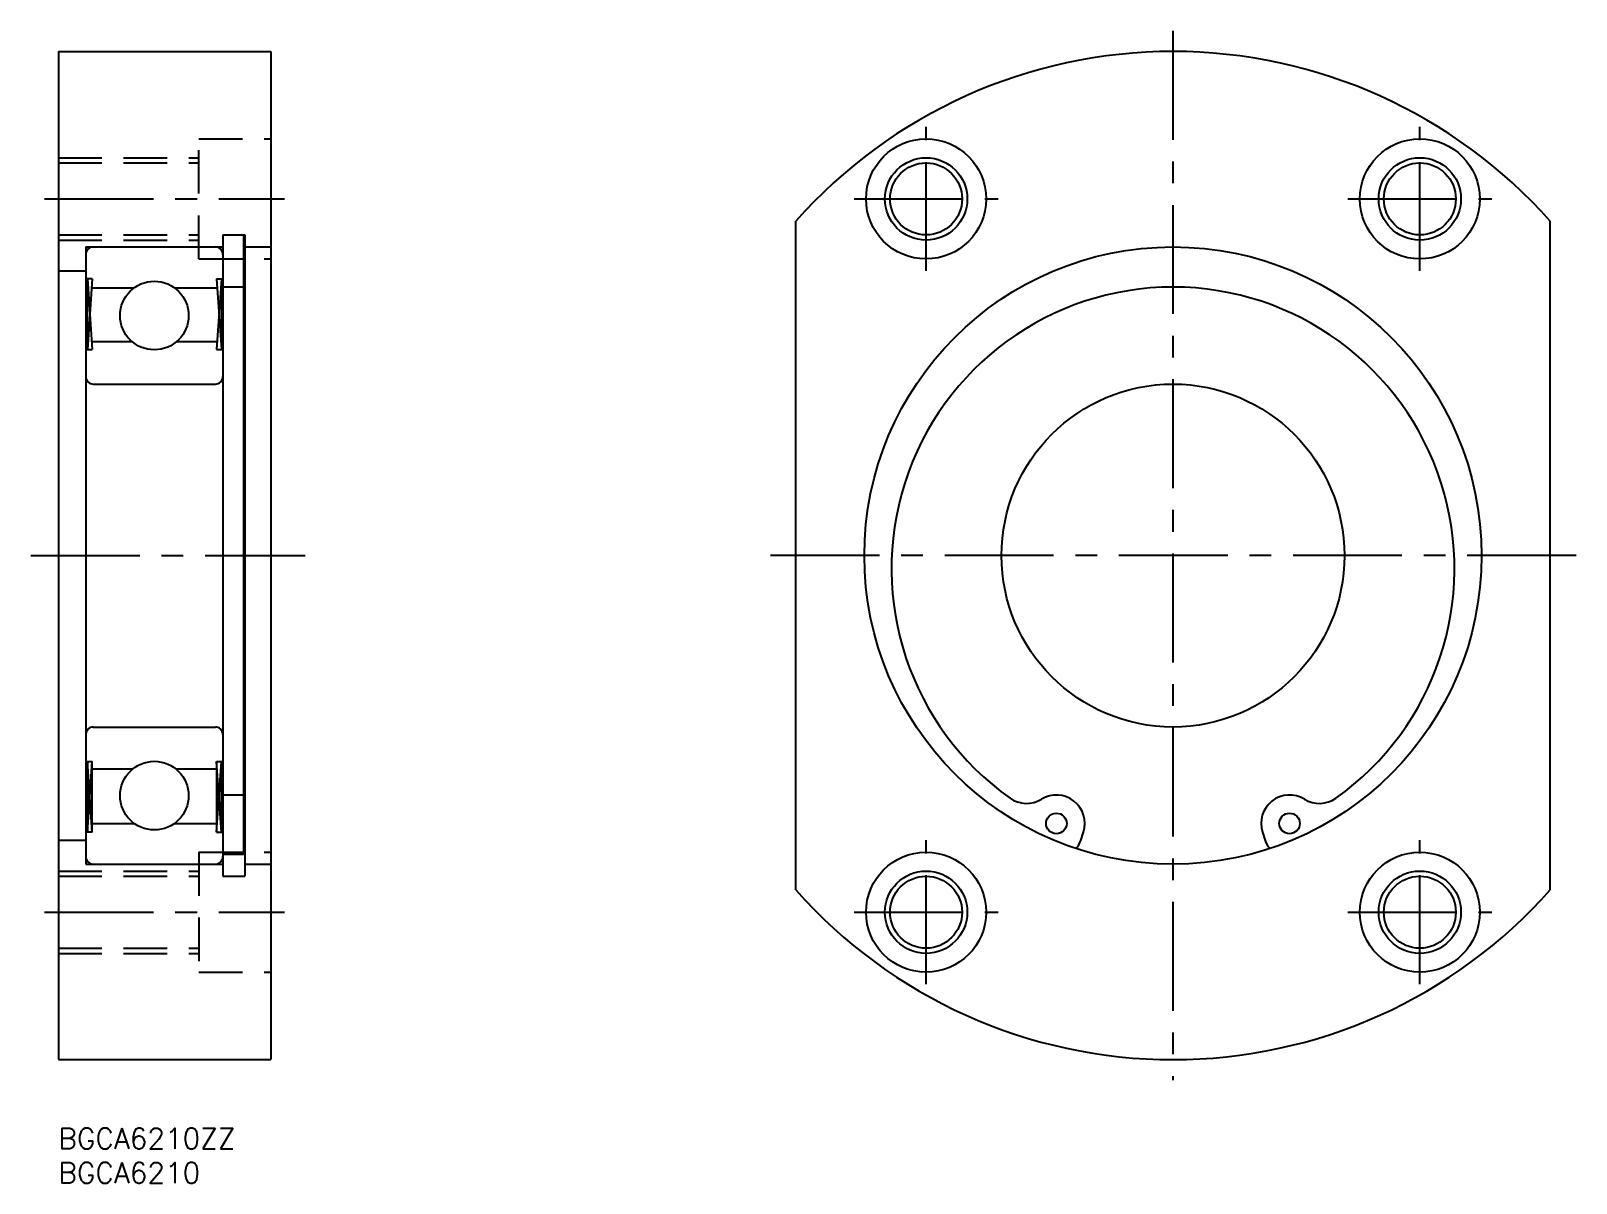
# Model space of a CAD drawing. Extents: x -4 to 221, y -8 to 160.
import ezdxf

# ---------------------------------------------------------------- set-up
doc = ezdxf.new("R2010")
doc.units = 0
doc.header["$LTSCALE"] = 0.5
doc.linetypes.add('CENTER', pattern=[50.8, 31.75, -6.35, 6.35, -6.35])
doc.linetypes.add('DASHED', pattern=[19.05, 12.7, -6.35])
for name, color, linetype in [('MSM_CENTER', 1, 'CENTER'), ('MSM_CONTINUOUS', 7, 'CONTINUOUS'), ('MSM_DASHED', 4, 'DASHED'), ('MSM_NARROW', 5, 'CONTINUOUS'), ('MSM_PART_NUMBER', 7, 'CONTINUOUS')]:
    doc.layers.add(name, color=color, linetype=linetype)
doc.styles.get("Standard").update_dxf_attribs({"font": 'txt.shx', "height": 3, "bigfont": 'bigfont.shx'})

# ---------------------------------------------------------------- blocks, each defined once
blk = doc.blocks.new('*U4')
at = {"layer": 'MSM_PART_NUMBER'}
blk.add_text('BGCA6210ZZ', height=3, dxfattribs=at).set_placement((0, -3))
blk = doc.blocks.new('*U5')
at = {"layer": 'MSM_PART_NUMBER'}
blk.add_text('BGCA6210', height=3, dxfattribs=at).set_placement((0, -8))

msp = doc.modelspace()

# ---------------------------------------------------------------- linework, layer by layer
at = {"layer": 'MSM_CENTER'}
for p, q in [((162.54, 160), (162.54, 7)), ((126.54, 125), (126.54, 146)), ((198.54, 125), (198.54, 146)), ((-2, 135.5), (33, 135.5)), ((116.04, 135.5), (137.04, 135.5)), ((188.04, 135.5), (209.04, 135.5)), ((-4, 83.5), (36, 83.5)), ((221.33, 83.5), (103.74, 83.5)), ((126.54, 21), (126.54, 42)), ((198.54, 21), (198.54, 42)), ((-2, 31.5), (33, 31.5)), ((116.04, 31.5), (137.04, 31.5)), ((188.04, 31.5), (209.04, 31.5))]:
    msp.add_line(p, q, dxfattribs=at)
at = {"layer": 'MSM_CONTINUOUS'}
for p, q in [((0, 157), (31, 157)), ((0, 157), (0, 10)), ((31, 157), (31, 10)), ((107.54, 34.74), (107.54, 132.26)), ((217.54, 34.74), (217.54, 132.26)), ((4, 128.5), (24, 128.5)), ((4, 128.5), (4, 38.5)), ((24, 130.25), (24, 36.75)), ((24, 130.25), (27.2, 130.25)), ((27, 130.25), (27, 39.9)), ((27.2, 130.25), (27.2, 36.75)), ((27.2, 128.5), (31, 128.5)), ((0, 125), (4, 125)), ((4.92, 123.85), (4, 123.85)), ((4.23, 113.55), (4.23, 123.85)), ((4.23, 123.85), (4.92, 113.55)), ((4.92, 123.85), (4.23, 113.55)), ((4.92, 122.55), (11.07, 122.55)), ((16.93, 122.55), (23.08, 122.55)), ((23.08, 123.85), (24, 123.85)), ((23.08, 123.85), (23.77, 113.55)), ((23.77, 123.85), (23.08, 113.55)), ((23.77, 123.85), (23.77, 113.55)), ((27, 122.65), (24, 122.65)), ((4, 113.55), (4.92, 113.55)), ((10.81, 114.65), (4.92, 114.65)), ((23.08, 114.65), (17.19, 114.65)), ((23.08, 113.55), (24, 113.55)), ((5.1, 108.5), (22.9, 108.5)), ((5.1, 58.5), (22.9, 58.5)), ((4, 53.45), (4.92, 53.45)), ((4.23, 53.45), (4.23, 43.15)), ((4.23, 43.15), (4.92, 53.45)), ((4.92, 43.15), (4.23, 53.45)), ((4.92, 43.15), (4.92, 53.45)), ((10.81, 52.35), (4.92, 52.35)), ((23.08, 52.35), (17.19, 52.35)), ((23.08, 53.45), (23.08, 43.15)), ((23.08, 53.45), (24, 53.45)), ((23.08, 43.15), (23.77, 53.45)), ((23.77, 43.15), (23.08, 53.45)), ((23.77, 43.15), (23.77, 53.45)), ((24, 48.59), (27, 48.59)), ((4.92, 43.15), (4, 43.15)), ((4.92, 44.45), (11.07, 44.45)), ((16.93, 44.45), (23.08, 44.45)), ((23.08, 43.15), (24, 43.15)), ((149.1, 41.97), (149.48, 43.16)), ((175.59, 43.16), (175.97, 41.97)), ((0, 42), (4, 42)), ((4, 38.5), (24, 38.5)), ((27, 39.9), (24, 39.9)), ((27.2, 38.5), (31, 38.5)), ((24, 36.75), (27.2, 36.75)), ((0, 10), (31, 10))]:
    msp.add_line(p, q, dxfattribs=at)
for centre, radius in [((126.54, 135.5), 8.75), ((198.54, 135.5), 8.75), ((126.54, 135.5), 5.25), ((198.54, 135.5), 5.25), ((162.54, 83.5), 45), ((14, 118.5), 5), ((162.54, 83.5), 25), ((14, 48.5), 5), ((145.54, 44.44), 1.5), ((179.54, 44.44), 1.5), ((126.54, 31.5), 8.75), ((198.54, 31.5), 8.75), ((126.54, 31.5), 5.25), ((198.54, 31.5), 5.25)]:
    msp.add_circle(centre, radius, dxfattribs=at)
for centre, radius, start, end in [((162.54, 83.5), 73.5, 41.5567, 138.4433), ((5.1, 127.4), 1.1, 90, 180), ((22.9, 127.4), 1.1, 0, 90), ((162.54, 81.6), 41.05, 305.3574, 234.6426), ((5.1, 109.6), 1.1, 180, 270), ((22.9, 109.6), 1.1, 270, 0), ((5.1, 57.4), 1.1, 90, 180), ((22.9, 57.4), 1.1, 0, 90), ((141.18, 51.51), 4.15, 234.6426, 301.6325), ((145.54, 44.44), 4.15, 342.071, 121.6325), ((179.54, 44.44), 4.15, 58.3675, 197.929), ((183.89, 51.51), 4.15, 238.3675, 305.3574), ((146.24, 42.9), 3, 315.2882, 342.071), ((178.83, 42.9), 3, 197.929, 224.7118), ((5.1, 39.6), 1.1, 180, 270), ((22.9, 39.6), 1.1, 270, 0), ((162.54, 83.5), 73.5, 221.5567, 318.4433)]:
    msp.add_arc(centre, radius, start, end, dxfattribs=at)
at = {"layer": 'MSM_DASHED'}
for p, q in [((20.5, 144.25), (31, 144.25)), ((20.5, 126.75), (20.5, 144.25)), ((0, 141.5), (20.5, 141.5)), ((0, 140.75), (20.5, 140.75)), ((0, 130.25), (20.5, 130.25)), ((0, 129.5), (20.5, 129.5)), ((20.5, 126.75), (31, 126.75)), ((20.5, 40.25), (31, 40.25)), ((20.5, 40.25), (20.5, 22.75)), ((0, 37.5), (20.5, 37.5)), ((0, 36.75), (20.5, 36.75)), ((0, 26.25), (20.5, 26.25)), ((0, 25.5), (20.5, 25.5)), ((20.5, 22.75), (31, 22.75))]:
    msp.add_line(p, q, dxfattribs=at)
at = {"layer": 'MSM_NARROW'}
for centre in [(126.54, 135.5), (198.54, 135.5), (126.54, 31.5), (198.54, 31.5)]:
    msp.add_circle(centre, 6, dxfattribs=at)

# ---------------------------------------------------------------- block references
at = {"layer": 'MSM_CONTINUOUS'}
for name in ['*U4', '*U5']:
    msp.add_blockref(name, (0, 0), dxfattribs=at)

doc.saveas('drawing.dxf')
